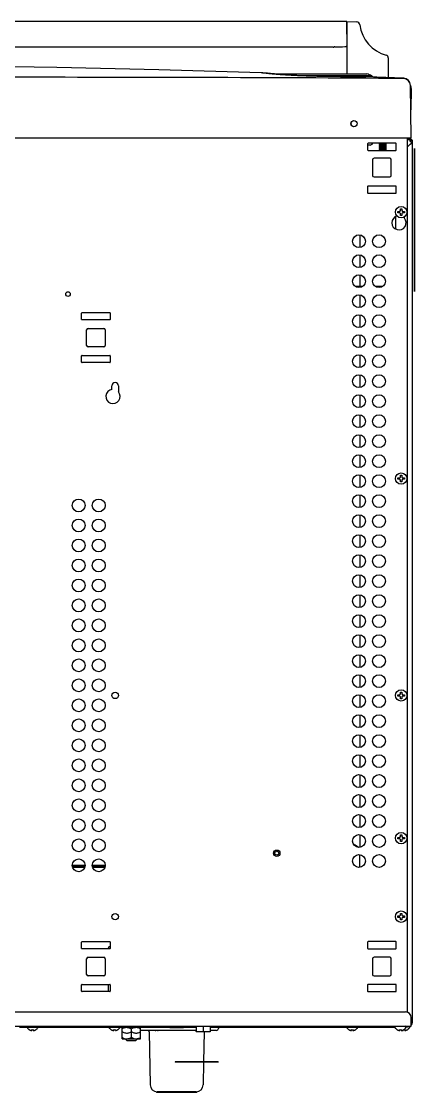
# Model space of a CAD drawing. Header units: millimetres. Extents: x -334 to 5010, y 1650 to 4941.
# Drawn here: x 3133 to 3408, y 4191 to 4941 of the extents above; entities that cross this region are included whole.
import ezdxf

# ---------------------------------------------------------------- set-up
doc = ezdxf.new("R2010")
doc.units = ezdxf.units.MM
doc.header["$LTSCALE"] = 438.9
doc.layers.get('0').update_dxf_attribs({"linetype": 'CONTINUOUS'})
for name, color, linetype in [('ASSI', 7, 'CONTINUOUS'), ('CURVE', 7, 'CONTINUOUS'), ('GEOM', 7, 'CONTINUOUS')]:
    doc.layers.add(name, color=color, linetype=linetype)

msp = doc.modelspace()

# ---------------------------------------------------------------- linework, layer by layer
at = {"linetype": 'Continuous'}
for p, q in [((3360.8, 4940.52), (3360.8, 4903.72)), ((3360.8, 4940.52), (3367.58, 4940.29)), ((3389.8, 4914.92), (3389.8, 4901.21)), ((3308.6, 4903.72), (3374.79, 4903.72)), ((3377.97, 4902.39), (3329.88, 4902.39)), ((3375.06, 4901.93), (3347.92, 4901.93)), ((3378.8, 4901.92), (3348.48, 4901.92)), ((3360.8, 4901.92), (3360.8, 4901.81)), ((3375.05, 4901.92), (3375.05, 4901.67)), ((3378.07, 4901.93), (3375.06, 4901.93)), ((3378.09, 4902.39), (3377.97, 4902.39)), ((3378.05, 4901.92), (3378.05, 4901.62)), ((3378.75, 4901.93), (3378.07, 4901.93)), ((3378.14, 4902.39), (3378.09, 4902.39)), ((3378.15, 4902.39), (3378.14, 4902.39)), ((3378.81, 4901.93), (3378.75, 4901.93)), ((3378.8, 4901.92), (3378.81, 4901.93)), ((3405.8, 4893.52), (3405.35, 4893.52)), ((3405.8, 4893.52), (3405.54, 4878.7)), ((3405.8, 4893.52), (3405.78, 4894.56)), ((3377.03, 4853.92), (3375.3, 4853.92)), ((3383.35, 4855.22), (3383.65, 4854.92)), ((3383.65, 4854.92), (3383.35, 4854.62)), ((3383.35, 4854.62), (3388.25, 4854.62)), ((3383.35, 4854.52), (3383.35, 4854.62)), ((3383.35, 4854.52), (3388.25, 4854.52)), ((3383.35, 4854.52), (3383.65, 4854.22)), ((3383.65, 4854.22), (3383.35, 4853.92)), ((3383.35, 4853.92), (3388.25, 4853.92)), ((3383.35, 4853.82), (3383.35, 4853.92)), ((3383.35, 4853.82), (3388.25, 4853.82)), ((3383.35, 4853.82), (3383.65, 4853.52)), ((3383.65, 4853.52), (3383.35, 4853.22)), ((3383.35, 4853.22), (3388.25, 4853.22)), ((3383.35, 4853.12), (3383.35, 4853.22)), ((3383.35, 4853.12), (3388.25, 4853.12)), ((3383.35, 4853.12), (3383.65, 4852.82)), ((3383.65, 4852.82), (3383.35, 4852.52)), ((3383.35, 4852.52), (3388.25, 4852.52)), ((3383.35, 4852.42), (3383.35, 4852.52)), ((3383.65, 4854.92), (3387.95, 4854.92)), ((3383.65, 4854.22), (3387.95, 4854.22)), ((3383.65, 4853.52), (3387.95, 4853.52)), ((3383.65, 4852.82), (3387.95, 4852.82)), ((3388.25, 4855.22), (3387.95, 4854.92)), ((3387.95, 4854.92), (3388.25, 4854.62)), ((3388.25, 4854.52), (3387.95, 4854.22)), ((3387.95, 4854.22), (3388.25, 4853.92)), ((3388.25, 4853.82), (3387.95, 4853.52)), ((3387.95, 4853.52), (3388.25, 4853.22)), ((3388.25, 4853.12), (3387.95, 4852.82)), ((3387.95, 4852.82), (3388.25, 4852.52)), ((3388.25, 4854.52), (3388.25, 4854.62)), ((3388.25, 4853.82), (3388.25, 4853.92)), ((3388.25, 4853.12), (3388.25, 4853.22)), ((3388.25, 4852.42), (3388.25, 4852.52)), ((3383.35, 4852.42), (3388.25, 4852.42)), ((3383.35, 4852.42), (3383.65, 4852.12)), ((3383.65, 4852.12), (3383.35, 4851.82)), ((3383.35, 4851.82), (3388.25, 4851.82)), ((3383.35, 4851.72), (3383.35, 4851.82)), ((3383.35, 4851.72), (3388.25, 4851.72)), ((3383.35, 4851.72), (3383.65, 4851.42)), ((3383.65, 4851.42), (3383.35, 4851.12)), ((3383.35, 4851.12), (3388.25, 4851.12)), ((3383.35, 4851.02), (3383.35, 4851.12)), ((3383.35, 4851.02), (3388.25, 4851.02)), ((3383.35, 4851.02), (3383.65, 4850.72)), ((3383.65, 4850.72), (3383.35, 4850.42)), ((3383.35, 4850.42), (3388.25, 4850.42)), ((3383.35, 4850.32), (3383.35, 4850.42)), ((3383.65, 4852.12), (3387.95, 4852.12)), ((3383.65, 4851.42), (3387.95, 4851.42)), ((3383.65, 4850.72), (3387.95, 4850.72)), ((3388.25, 4852.42), (3387.95, 4852.12)), ((3387.95, 4852.12), (3388.25, 4851.82)), ((3388.25, 4851.72), (3387.95, 4851.42)), ((3387.95, 4851.42), (3388.25, 4851.12)), ((3388.25, 4851.02), (3387.95, 4850.72)), ((3387.95, 4850.72), (3388.25, 4850.42)), ((3388.25, 4851.72), (3388.25, 4851.82)), ((3388.25, 4851.02), (3388.25, 4851.12)), ((3388.25, 4850.32), (3388.25, 4850.42)), ((3396.5, 4807.52), (3397.8, 4807.52)), ((3396.5, 4806.52), (3396.5, 4807.52)), ((3397.8, 4807.52), (3398.3, 4808.02)), ((3398.3, 4809.32), (3399.3, 4809.32)), ((3398.3, 4808.02), (3398.3, 4809.32)), ((3399.3, 4809.32), (3399.3, 4808.02)), ((3399.3, 4808.02), (3399.8, 4807.52)), ((3399.8, 4807.52), (3401.1, 4807.52)), ((3401.1, 4807.52), (3401.1, 4806.52)), ((3397.8, 4806.52), (3396.5, 4806.52)), ((3398.3, 4806.02), (3397.8, 4806.52)), ((3398.3, 4804.72), (3398.3, 4806.02)), ((3399.3, 4804.72), (3398.3, 4804.72)), ((3399.8, 4806.52), (3399.3, 4806.02)), ((3399.3, 4806.02), (3399.3, 4804.72)), ((3401.1, 4806.52), (3399.8, 4806.52)), ((3396.5, 4620.92), (3397.8, 4620.92)), ((3396.5, 4619.92), (3396.5, 4620.92)), ((3397.8, 4620.92), (3398.3, 4621.42)), ((3398.3, 4622.72), (3399.3, 4622.72)), ((3398.3, 4621.42), (3398.3, 4622.72)), ((3399.3, 4622.72), (3399.3, 4621.42)), ((3399.3, 4621.42), (3399.8, 4620.92)), ((3399.8, 4620.92), (3401.1, 4620.92)), ((3401.1, 4620.92), (3401.1, 4619.92)), ((3397.8, 4619.92), (3396.5, 4619.92)), ((3398.3, 4619.42), (3397.8, 4619.92)), ((3398.3, 4618.12), (3398.3, 4619.42)), ((3399.3, 4618.12), (3398.3, 4618.12)), ((3399.8, 4619.92), (3399.3, 4619.42)), ((3399.3, 4619.42), (3399.3, 4618.12)), ((3401.1, 4619.92), (3399.8, 4619.92)), ((3398.3, 4470.92), (3399.3, 4470.92)), ((3398.3, 4469.62), (3398.3, 4470.92)), ((3399.3, 4470.92), (3399.3, 4469.62)), ((3396.5, 4469.12), (3397.8, 4469.12)), ((3396.5, 4468.12), (3396.5, 4469.12)), ((3397.8, 4468.12), (3396.5, 4468.12)), ((3397.8, 4469.12), (3398.3, 4469.62)), ((3398.3, 4467.62), (3397.8, 4468.12)), ((3398.3, 4466.32), (3398.3, 4467.62)), ((3399.3, 4466.32), (3398.3, 4466.32)), ((3399.3, 4469.62), (3399.8, 4469.12)), ((3399.8, 4468.12), (3399.3, 4467.62)), ((3399.3, 4467.62), (3399.3, 4466.32)), ((3399.8, 4469.12), (3401.1, 4469.12)), ((3401.1, 4468.12), (3399.8, 4468.12)), ((3401.1, 4469.12), (3401.1, 4468.12)), ((3396.5, 4369.22), (3397.8, 4369.22)), ((3396.5, 4368.22), (3396.5, 4369.22)), ((3397.8, 4368.22), (3396.5, 4368.22)), ((3397.8, 4369.22), (3398.3, 4369.72)), ((3398.3, 4367.72), (3397.8, 4368.22)), ((3398.3, 4371.02), (3399.3, 4371.02)), ((3398.3, 4369.72), (3398.3, 4371.02)), ((3398.3, 4366.42), (3398.3, 4367.72)), ((3399.3, 4366.42), (3398.3, 4366.42)), ((3399.3, 4371.02), (3399.3, 4369.72)), ((3399.3, 4369.72), (3399.8, 4369.22)), ((3399.8, 4368.22), (3399.3, 4367.72)), ((3399.3, 4367.72), (3399.3, 4366.42)), ((3399.8, 4369.22), (3401.1, 4369.22)), ((3401.1, 4368.22), (3399.8, 4368.22)), ((3401.1, 4369.22), (3401.1, 4368.22)), ((3396.5, 4314.22), (3397.8, 4314.22)), ((3396.5, 4313.22), (3396.5, 4314.22)), ((3397.8, 4313.22), (3396.5, 4313.22)), ((3397.8, 4314.22), (3398.3, 4314.72)), ((3398.3, 4312.72), (3397.8, 4313.22)), ((3398.3, 4316.02), (3399.3, 4316.02)), ((3398.3, 4314.72), (3398.3, 4316.02)), ((3398.3, 4311.42), (3398.3, 4312.72)), ((3399.3, 4316.02), (3399.3, 4314.72)), ((3399.3, 4314.72), (3399.8, 4314.22)), ((3399.8, 4313.22), (3399.3, 4312.72)), ((3399.3, 4312.72), (3399.3, 4311.42)), ((3399.8, 4314.22), (3401.1, 4314.22)), ((3401.1, 4313.22), (3399.8, 4313.22)), ((3401.1, 4314.22), (3401.1, 4313.22)), ((3399.3, 4311.42), (3398.3, 4311.42)), ((3194.1, 4291.22), (3194.1, 4291.82)), ((3194.1, 4261.22), (3194.1, 4266.22)), ((3148.35, 4236.02), (3131.85, 4236.02)), ((3138.75, 4234.55), (3138.75, 4234.58)), ((3140.55, 4234.03), (3140.55, 4234.58)), ((3141.55, 4234.58), (3141.55, 4234.03)), ((3143.35, 4234.58), (3143.35, 4234.55)), ((3148.6, 4236.77), (3148.6, 4236.27)), ((3196, 4234.55), (3196, 4234.58)), ((3197.8, 4234.03), (3197.8, 4234.58)), ((3198.8, 4234.58), (3198.8, 4234.03)), ((3200.6, 4234.58), (3200.6, 4234.55)), ((3203.6, 4228.2), (3203.6, 4236.2)), ((3206.62, 4232.2), (3207.09, 4232.2)), ((3210.1, 4229.2), (3210.1, 4235.2)), ((3213.12, 4232.2), (3213.59, 4232.2)), ((3216.6, 4228.2), (3216.6, 4236.2)), ((3255.41, 4237.02), (3255.41, 4233.02)), ((3265.2, 4233.02), (3255.41, 4233.02)), ((3260.3, 4237.02), (3260.3, 4233.02)), ((3265.2, 4237.02), (3265.2, 4233.02)), ((3362.25, 4234.55), (3362.25, 4234.58)), ((3364.05, 4234.03), (3364.05, 4234.58)), ((3365.05, 4234.58), (3365.05, 4234.03)), ((3366.85, 4234.58), (3366.85, 4234.55)), ((3396, 4234.55), (3396, 4234.58)), ((3397.8, 4234.03), (3397.8, 4234.58)), ((3398.8, 4234.58), (3398.8, 4234.03)), ((3399.55, 4234.1), (3399.56, 4234.1)), ((3400.3, 4234.03), (3400.3, 4234.41)), ((3400.6, 4234.58), (3400.6, 4234.55)), ((3401.3, 4234.58), (3401.3, 4234.03)), ((3403.1, 4234.58), (3403.1, 4234.55)), ((3203.6, 4228.2), (3216.6, 4228.2)), ((3206.1, 4228.2), (3206.1, 4227.82)), ((3214.1, 4227.82), (3206.1, 4227.82)), ((3206.1, 4227.82), (3207.1, 4226.82)), ((3213.1, 4226.82), (3207.1, 4226.82)), ((3214.1, 4227.82), (3213.1, 4226.82)), ((3214.1, 4228.2), (3214.1, 4227.82)), ((3255.8, 4190.52), (3227.8, 4190.52))]:
    msp.add_line(p, q, dxfattribs=at)
for centre in [(3369.3, 4786.62), (3383.3, 4786.62), (3369.3, 4772.62), (3383.3, 4772.62), (3369.3, 4758.62), (3383.3, 4758.62), (3369.3, 4744.62), (3383.3, 4744.62), (3369.3, 4730.62), (3383.3, 4730.62), (3369.3, 4716.62), (3383.3, 4716.62), (3369.3, 4702.62), (3383.3, 4702.62), (3369.3, 4688.62), (3383.3, 4688.62), (3369.3, 4674.62), (3383.3, 4674.62), (3369.3, 4660.62), (3383.3, 4660.62), (3369.3, 4646.62), (3383.3, 4646.62), (3369.3, 4632.62), (3383.3, 4632.62), (3369.3, 4618.62), (3383.3, 4618.62), (3173.3, 4601.62), (3187.3, 4601.62), (3369.3, 4604.62), (3383.3, 4604.62), (3173.3, 4587.62), (3187.3, 4587.62), (3369.3, 4590.62), (3383.3, 4590.62), (3173.3, 4573.62), (3187.3, 4573.62), (3369.3, 4576.62), (3383.3, 4576.62), (3173.3, 4559.62), (3187.3, 4559.62), (3369.3, 4562.62), (3383.3, 4562.62), (3369.3, 4548.62), (3383.3, 4548.62), (3173.3, 4545.62), (3187.3, 4545.62), (3369.3, 4534.62), (3383.3, 4534.62), (3173.3, 4531.62), (3187.3, 4531.62), (3369.3, 4520.62), (3383.3, 4520.62), (3173.3, 4517.62), (3187.3, 4517.62), (3173.3, 4503.62), (3187.3, 4503.62), (3369.3, 4506.62), (3383.3, 4506.62), (3173.3, 4489.62), (3187.3, 4489.62), (3369.3, 4492.62), (3383.3, 4492.62), (3173.3, 4475.62), (3187.3, 4475.62), (3369.3, 4478.62), (3383.3, 4478.62), (3173.3, 4461.62), (3187.3, 4461.62), (3369.3, 4464.62), (3383.3, 4464.62), (3369.3, 4450.62), (3383.3, 4450.62), (3173.3, 4447.62), (3187.3, 4447.62), (3369.3, 4436.62), (3383.3, 4436.62), (3173.3, 4433.62), (3187.3, 4433.62), (3369.3, 4422.62), (3383.3, 4422.62), (3173.3, 4419.62), (3187.3, 4419.62), (3173.3, 4405.62), (3187.3, 4405.62), (3369.3, 4408.62), (3383.3, 4408.62), (3173.3, 4391.62), (3187.3, 4391.62), (3369.3, 4394.62), (3383.3, 4394.62), (3173.3, 4377.62), (3187.3, 4377.62), (3369.3, 4380.62), (3383.3, 4380.62), (3173.3, 4363.62), (3187.3, 4363.62), (3369.3, 4366.62), (3383.3, 4366.62), (3173.3, 4349.62), (3369.3, 4352.62), (3383.3, 4352.62)]:
    msp.add_circle(centre, 4.5, dxfattribs=at)
for centre, radius, start, end in [((3367.49, 4937.79), 2.5, 6.69288, 88), ((3394.8, 4940.99), 25, 186.69288, 254.95383), ((3387.8, 4914.92), 2, 0, 74.97389), ((3372.8, 4893.92), 10, 57.81555, 78.52166), ((3369.97, 4889.81), 15, 53.89295, 56.95214), ((3403.78, 4894.52), 2, 1, 39.77057), ((3377.03, 4855.92), 2, 270, 338.89272), ((3195.1, 4291.82), 1, 90, 180), ((3141.25, 4238.64), 4.8, 213.28591, 238.62729), ((3141.24, 4238.63), 4.75, 238.46592, 241.0313), ((3141.24, 4238.63), 4.75, 241.03163, 241.99262), ((3141.24, 4238.63), 4.75, 241.99259, 243.31875), ((3141.23, 4238.62), 4.74, 243.3188, 244.45978), ((3141.23, 4238.62), 4.74, 244.45979, 245.42782), ((3141.23, 4238.61), 4.73, 245.4278, 246.68253), ((3141.23, 4238.61), 4.73, 246.68262, 247.45262), ((3141.23, 4238.6), 4.72, 247.45244, 248.99746), ((3141.22, 4238.6), 4.72, 248.99774, 249.4819), ((3141.22, 4238.58), 4.7, 249.48126, 251.53441), ((3141.21, 4238.57), 4.68, 251.53495, 252.62273), ((3141.21, 4238.55), 4.67, 252.62279, 253.60512), ((3141.2, 4238.52), 4.64, 253.60363, 255.68242), ((3140.31, 4236.02), 2.01, 262.72591, 264.7415), ((3140.3, 4236), 1.98, 264.74422, 265.39913), ((3140.3, 4235.98), 1.97, 265.39843, 266.78331), ((3140.3, 4235.97), 1.96, 266.78408, 267.62353), ((3140.3, 4235.97), 1.96, 267.62337, 268.84548), ((3140.3, 4235.96), 1.95, 268.84585, 270.92584), ((3140.3, 4235.97), 1.95, 270.92609, 271.9964), ((3140.3, 4235.97), 1.96, 271.9964, 273.02281), ((3140.3, 4235.98), 1.97, 273.0233, 274.28602), ((3140.3, 4235.99), 1.98, 274.28564, 275.13722), ((3140.3, 4236.02), 2.01, 275.14015, 277.27441), ((3141.05, 4238.33), 3.79, 262.40064, 267.45106), ((3141.05, 4238.32), 3.77, 267.45502, 272.54498), ((3141.05, 4238.33), 3.79, 272.54894, 277.59936), ((3141.81, 4236.02), 2.01, 262.72561, 264.85983), ((3141.8, 4235.99), 1.98, 264.86273, 265.7144), ((3141.8, 4235.98), 1.97, 265.71404, 266.97664), ((3141.8, 4235.97), 1.96, 266.97713, 268.00368), ((3141.8, 4235.97), 1.95, 268.00368, 269.07383), ((3141.8, 4235.96), 1.95, 269.07408, 271.15408), ((3141.8, 4235.97), 1.95, 271.15446, 272.37669), ((3141.8, 4235.97), 1.96, 272.37651, 273.21588), ((3141.8, 4235.98), 1.97, 273.21665, 274.6016), ((3141.8, 4236), 1.98, 274.60089, 275.25577), ((3141.8, 4236.02), 2.01, 275.2585, 277.27409), ((3140.91, 4238.52), 4.64, 284.31758, 286.39637), ((3140.9, 4238.55), 4.67, 286.39488, 287.37721), ((3140.89, 4238.57), 4.68, 287.37727, 288.46505), ((3140.89, 4238.58), 4.7, 288.46559, 290.51874), ((3140.88, 4238.6), 4.72, 290.5181, 291.00226), ((3140.88, 4238.6), 4.72, 291.00254, 292.54756), ((3140.88, 4238.61), 4.73, 292.54738, 293.31738), ((3140.87, 4238.61), 4.73, 293.31747, 294.5722), ((3140.87, 4238.62), 4.74, 294.57218, 295.5402), ((3140.87, 4238.62), 4.74, 295.54022, 296.6812), ((3140.87, 4238.63), 4.75, 296.68125, 298.00741), ((3140.87, 4238.63), 4.75, 298.00738, 298.96837), ((3140.87, 4238.63), 4.75, 298.9687, 301.53408), ((3140.85, 4238.64), 4.8, 301.37271, 326.71409), ((3148.35, 4236.27), 0.25, 270.00184, 359.99816), ((3198.5, 4238.64), 4.8, 210.30118, 238.62729), ((3198.49, 4238.63), 4.75, 238.46592, 241.0313), ((3198.49, 4238.63), 4.75, 241.03163, 241.99262), ((3198.49, 4238.63), 4.75, 241.99259, 243.31875), ((3198.48, 4238.62), 4.74, 243.3188, 244.45978), ((3198.48, 4238.62), 4.74, 244.45979, 245.42782), ((3198.48, 4238.61), 4.73, 245.4278, 246.68253), ((3198.48, 4238.61), 4.73, 246.68262, 247.45262), ((3198.48, 4238.6), 4.72, 247.45244, 248.99746), ((3198.47, 4238.6), 4.72, 248.99774, 249.4819), ((3198.47, 4238.58), 4.7, 249.48126, 251.53441), ((3198.46, 4238.57), 4.68, 251.53495, 252.62273), ((3198.46, 4238.55), 4.67, 252.62279, 253.60512), ((3198.45, 4238.52), 4.64, 253.60363, 255.68242), ((3197.56, 4236.02), 2.01, 262.72591, 264.7415), ((3197.55, 4236), 1.98, 264.74422, 265.39913), ((3197.55, 4235.98), 1.97, 265.39843, 266.78331), ((3197.55, 4235.97), 1.96, 266.78408, 267.62353), ((3197.55, 4235.97), 1.96, 267.62337, 268.84548), ((3197.55, 4235.96), 1.95, 268.84585, 270.92584), ((3197.55, 4235.97), 1.95, 270.92609, 271.9964), ((3197.55, 4235.97), 1.96, 271.9964, 273.02281), ((3197.55, 4235.98), 1.97, 273.0233, 274.28602), ((3197.55, 4235.99), 1.98, 274.28564, 275.13722), ((3197.55, 4236.02), 2.01, 275.14015, 277.27441), ((3198.3, 4238.33), 3.79, 262.40064, 267.45106), ((3198.3, 4238.32), 3.77, 267.45502, 269.99997), ((3198.3, 4238.32), 3.77, 270.00003, 272.54498), ((3198.3, 4238.33), 3.79, 272.54894, 277.59936), ((3199.06, 4236.02), 2.01, 262.72561, 264.85983), ((3199.05, 4235.99), 1.98, 264.86273, 265.7144), ((3199.05, 4235.98), 1.97, 265.71404, 266.97664), ((3199.05, 4235.97), 1.96, 266.97713, 268.00368), ((3199.05, 4235.97), 1.95, 268.00368, 269.07383), ((3199.05, 4235.96), 1.95, 269.07408, 271.15408), ((3199.05, 4235.97), 1.95, 271.15446, 272.37669), ((3199.05, 4235.97), 1.96, 272.37651, 273.21588), ((3199.05, 4235.98), 1.97, 273.21665, 274.6016), ((3199.05, 4236), 1.98, 274.60089, 275.25577), ((3199.05, 4236.02), 2.01, 275.2585, 277.27409), ((3198.16, 4238.52), 4.64, 284.31758, 286.39637), ((3198.15, 4238.55), 4.67, 286.39488, 287.37721), ((3198.14, 4238.57), 4.68, 287.37727, 288.46505), ((3198.14, 4238.58), 4.7, 288.46559, 290.51874), ((3198.13, 4238.6), 4.72, 290.5181, 291.00226), ((3198.13, 4238.6), 4.72, 291.00254, 292.54756), ((3198.13, 4238.61), 4.73, 292.54738, 293.31738), ((3198.12, 4238.61), 4.73, 293.31747, 294.5722), ((3198.12, 4238.62), 4.74, 294.57218, 295.5402), ((3198.12, 4238.62), 4.74, 295.54022, 296.6812), ((3198.12, 4238.63), 4.75, 296.68125, 298.00741), ((3198.12, 4238.63), 4.75, 298.00738, 298.96837), ((3198.12, 4238.63), 4.75, 298.9687, 301.53408), ((3198.1, 4238.64), 4.8, 301.37271, 329.69882), ((3206.86, 4231.19), 5.02, 92.77274, 98.61911), ((3213.34, 4231.19), 5.02, 81.38089, 87.22721), ((3227.06, 4236.01), 2, 263.82365, 264.74386), ((3227.05, 4236), 1.98, 264.74422, 265.39913), ((3227.05, 4235.98), 1.97, 265.39843, 266.78331), ((3227.05, 4235.97), 1.96, 266.78408, 267.62353), ((3227.05, 4235.97), 1.96, 267.62337, 268.84548), ((3227.05, 4235.96), 1.95, 268.84585, 270.92584), ((3227.05, 4235.97), 1.95, 270.92609, 271.9964), ((3227.05, 4235.97), 1.96, 271.9964, 273.02281), ((3227.05, 4235.98), 1.97, 273.0233, 274.28602), ((3227.05, 4235.99), 1.98, 274.28564, 275.13722), ((3227.05, 4236.01), 2, 275.13759, 276.17572), ((3228.56, 4236.01), 2, 263.83773, 264.86238), ((3228.55, 4235.99), 1.98, 264.86273, 265.7144), ((3228.55, 4235.98), 1.97, 265.71404, 266.97664), ((3228.55, 4235.97), 1.96, 266.97713, 268.00368), ((3228.55, 4235.97), 1.95, 268.00368, 269.07383), ((3228.55, 4235.96), 1.95, 269.07408, 271.15408), ((3228.55, 4235.97), 1.95, 271.15446, 272.37669), ((3228.55, 4235.97), 1.96, 272.37651, 273.21588), ((3228.55, 4235.98), 1.97, 273.21665, 274.6016), ((3228.55, 4236), 1.98, 274.60089, 275.25577), ((3228.55, 4236.01), 2, 275.25613, 276.18196), ((3255.06, 4236.01), 2, 263.82365, 264.74386), ((3255.05, 4236), 1.98, 264.74422, 265.39913), ((3255.05, 4235.98), 1.97, 265.39843, 266.78331), ((3255.05, 4235.97), 1.96, 266.78408, 267.62353), ((3255.05, 4235.97), 1.96, 267.62337, 268.84548), ((3255.05, 4235.96), 1.95, 268.84585, 270.92584), ((3255.05, 4235.97), 1.95, 270.92609, 271.9964), ((3255.05, 4235.97), 1.96, 271.9964, 273.02281), ((3255.05, 4235.98), 1.97, 273.0233, 274.28602), ((3255.05, 4235.99), 1.98, 274.28564, 275.13722), ((3255.05, 4236.01), 2, 275.13759, 276.17572), ((3364.75, 4238.64), 4.8, 210.30118, 238.62729), ((3364.74, 4238.63), 4.75, 238.46592, 241.0313), ((3364.74, 4238.63), 4.75, 241.03163, 241.99262), ((3364.74, 4238.63), 4.75, 241.99259, 243.31875), ((3364.73, 4238.62), 4.74, 243.3188, 244.45978), ((3364.73, 4238.62), 4.74, 244.45979, 245.42782), ((3364.73, 4238.61), 4.73, 245.4278, 246.68253), ((3364.73, 4238.61), 4.73, 246.68262, 247.45262), ((3364.73, 4238.6), 4.72, 247.45244, 248.99746), ((3364.72, 4238.6), 4.72, 248.99774, 249.4819), ((3364.72, 4238.58), 4.7, 249.48126, 251.53441), ((3364.71, 4238.57), 4.68, 251.53495, 252.62273), ((3364.71, 4238.55), 4.67, 252.62279, 253.60512), ((3364.7, 4238.52), 4.64, 253.60363, 255.68242), ((3363.81, 4236.02), 2.01, 262.72591, 264.7415), ((3363.8, 4236), 1.98, 264.74422, 265.39913), ((3363.8, 4235.98), 1.97, 265.39843, 266.78331), ((3363.8, 4235.97), 1.96, 266.78408, 267.62353), ((3363.8, 4235.97), 1.96, 267.62337, 268.84548), ((3363.8, 4235.96), 1.95, 268.84585, 270.92584), ((3363.8, 4235.97), 1.95, 270.92609, 271.9964), ((3363.8, 4235.97), 1.96, 271.9964, 273.02281), ((3363.8, 4235.98), 1.97, 273.0233, 274.28602), ((3363.8, 4235.99), 1.98, 274.28564, 275.13722), ((3363.8, 4236.02), 2.01, 275.14015, 277.27441), ((3364.55, 4238.33), 3.79, 262.40064, 267.45106), ((3364.55, 4238.32), 3.77, 267.45502, 272.54498), ((3364.55, 4238.33), 3.79, 272.54894, 277.59936), ((3365.31, 4236.02), 2.01, 262.72561, 264.85983), ((3365.3, 4235.99), 1.98, 264.86273, 265.7144), ((3365.3, 4235.98), 1.97, 265.71404, 266.97664), ((3365.3, 4235.97), 1.96, 266.97713, 268.00368), ((3365.3, 4235.97), 1.95, 268.00368, 269.07383), ((3365.3, 4235.96), 1.95, 269.07408, 271.15408), ((3365.3, 4235.97), 1.95, 271.15446, 272.37669), ((3365.3, 4235.97), 1.96, 272.37651, 273.21588), ((3365.3, 4235.98), 1.97, 273.21665, 274.6016), ((3365.3, 4236), 1.98, 274.60089, 275.25577), ((3365.3, 4236.02), 2.01, 275.2585, 277.27409), ((3364.41, 4238.52), 4.64, 284.31758, 286.39637), ((3364.4, 4238.55), 4.67, 286.39488, 287.37721), ((3364.39, 4238.57), 4.68, 287.37727, 288.46505), ((3364.39, 4238.58), 4.7, 288.46559, 290.51874), ((3364.38, 4238.6), 4.72, 290.5181, 291.00226), ((3364.38, 4238.6), 4.72, 291.00254, 292.54756), ((3364.38, 4238.61), 4.73, 292.54738, 293.31738), ((3364.37, 4238.61), 4.73, 293.31747, 294.5722), ((3364.37, 4238.62), 4.74, 294.57218, 295.5402), ((3364.37, 4238.62), 4.74, 295.54022, 296.6812), ((3364.37, 4238.63), 4.75, 296.68125, 298.00741), ((3364.37, 4238.63), 4.75, 298.00738, 298.96837), ((3364.37, 4238.63), 4.75, 298.9687, 301.53408), ((3364.35, 4238.64), 4.8, 301.37271, 329.69882), ((3398.5, 4238.64), 4.8, 210.30118, 238.62729), ((3398.49, 4238.63), 4.75, 238.46592, 241.0313), ((3398.49, 4238.63), 4.75, 241.03163, 241.99262), ((3398.49, 4238.63), 4.75, 241.99259, 243.31875), ((3398.48, 4238.62), 4.74, 243.3188, 244.45978), ((3398.48, 4238.62), 4.74, 244.45979, 245.42782), ((3398.48, 4238.61), 4.73, 245.4278, 246.68253), ((3398.48, 4238.61), 4.73, 246.68262, 247.45262), ((3398.48, 4238.6), 4.72, 247.45244, 248.99746), ((3398.47, 4238.6), 4.72, 248.99774, 249.4819), ((3398.47, 4238.58), 4.7, 249.48126, 251.53441), ((3398.46, 4238.57), 4.68, 251.53495, 252.62273), ((3398.46, 4238.55), 4.67, 252.62279, 253.60512), ((3398.45, 4238.52), 4.64, 253.60363, 255.68242), ((3397.56, 4236.02), 2.01, 262.72591, 264.7415), ((3397.55, 4236), 1.98, 264.74422, 265.39913), ((3397.55, 4235.98), 1.97, 265.39843, 266.78331), ((3397.55, 4235.97), 1.96, 266.78408, 267.62353), ((3397.55, 4235.97), 1.96, 267.62337, 268.84548), ((3397.55, 4235.96), 1.95, 268.84585, 270.92584), ((3397.55, 4235.97), 1.95, 270.92609, 271.9964), ((3397.55, 4235.97), 1.96, 271.9964, 273.02281), ((3397.55, 4235.98), 1.97, 273.0233, 274.28602), ((3397.55, 4235.99), 1.98, 274.28564, 275.13722), ((3397.55, 4236.02), 2.01, 275.14015, 277.27441), ((3398.3, 4238.33), 3.79, 262.40064, 267.45106), ((3398.3, 4238.32), 3.77, 267.45502, 269.99997), ((3398.3, 4238.32), 3.77, 270.00003, 272.54498), ((3398.3, 4238.33), 3.79, 272.54894, 277.59936), ((3400.99, 4238.63), 4.75, 239.01874, 241.0314), ((3400.99, 4238.63), 4.75, 241.03163, 241.99262), ((3400.99, 4238.63), 4.75, 241.99264, 242.61592), ((3399.06, 4236.02), 2.01, 262.72561, 264.85983), ((3399.05, 4235.99), 1.98, 264.86273, 265.7144), ((3399.05, 4235.98), 1.97, 265.71404, 266.97664), ((3399.05, 4235.97), 1.96, 266.97713, 268.00368), ((3399.05, 4235.97), 1.95, 268.00368, 269.07383), ((3399.05, 4235.96), 1.95, 269.07408, 271.15408), ((3399.05, 4235.97), 1.95, 271.15446, 272.37669), ((3399.05, 4235.97), 1.96, 272.37651, 273.21588), ((3399.05, 4235.98), 1.97, 273.21665, 274.6016), ((3399.05, 4236), 1.98, 274.60089, 275.25577), ((3399.05, 4236.02), 2.01, 275.2585, 277.27409), ((3398.16, 4238.52), 4.64, 284.31758, 286.39637), ((3398.15, 4238.55), 4.67, 286.39488, 287.37721), ((3398.14, 4238.57), 4.68, 287.37727, 288.46505), ((3400.96, 4238.55), 4.67, 252.62279, 253.60512), ((3398.14, 4238.58), 4.7, 288.46559, 290.51874), ((3400.95, 4238.52), 4.64, 253.60363, 255.68242), ((3398.13, 4238.6), 4.72, 290.5181, 291.00226), ((3400.06, 4236.02), 2.01, 262.72591, 264.7415), ((3398.13, 4238.6), 4.72, 291.00254, 292.54756), ((3400.05, 4236), 1.98, 264.74422, 265.39913), ((3400.05, 4235.98), 1.97, 265.39843, 266.78331), ((3398.13, 4238.61), 4.73, 292.54738, 293.31738), ((3400.05, 4235.97), 1.96, 266.78408, 267.62353), ((3400.05, 4235.97), 1.96, 267.62337, 268.84548), ((3398.12, 4238.61), 4.73, 293.31747, 294.5722), ((3400.05, 4235.96), 1.95, 268.84585, 270.92584), ((3400.05, 4235.97), 1.95, 270.92609, 271.9964), ((3398.12, 4238.62), 4.74, 294.57218, 295.5402), ((3400.05, 4235.97), 1.96, 271.9964, 273.02281), ((3400.05, 4235.98), 1.97, 273.0233, 274.28602), ((3398.12, 4238.62), 4.74, 295.54022, 296.6812), ((3400.05, 4235.99), 1.98, 274.28564, 275.13722), ((3400.05, 4236.02), 2.01, 275.14015, 277.27441), ((3398.12, 4238.63), 4.75, 296.68125, 298.00741), ((3398.12, 4238.63), 4.75, 298.00738, 298.96837), ((3398.12, 4238.63), 4.75, 298.9687, 301.53408), ((3400.8, 4238.32), 3.78, 266.35629, 266.92411), ((3398.1, 4238.64), 4.8, 301.37271, 329.69882), ((3400.8, 4238.32), 3.77, 267.07384, 272.54498), ((3400.8, 4238.33), 3.79, 272.54894, 277.59936), ((3401.56, 4236.02), 2.01, 262.72561, 264.85983), ((3401.55, 4235.99), 1.98, 264.86273, 265.7144), ((3401.55, 4235.98), 1.97, 265.71404, 266.97664), ((3401.55, 4235.97), 1.96, 266.97713, 268.00368), ((3401.55, 4235.97), 1.95, 268.00368, 269.07383), ((3401.55, 4235.96), 1.95, 269.07408, 271.15408), ((3401.55, 4235.97), 1.95, 271.15446, 272.37669), ((3401.55, 4235.97), 1.96, 272.37651, 273.21588), ((3401.55, 4235.98), 1.97, 273.21665, 274.6016), ((3401.55, 4236), 1.98, 274.60089, 275.25577), ((3401.55, 4236.02), 2.01, 275.2585, 277.27409), ((3400.66, 4238.52), 4.64, 284.31758, 286.39637), ((3400.65, 4238.55), 4.67, 286.39488, 287.37721), ((3400.64, 4238.57), 4.68, 287.37727, 288.46505), ((3400.64, 4238.58), 4.7, 288.46559, 290.51874), ((3400.63, 4238.6), 4.72, 290.5181, 291.00226), ((3400.63, 4238.6), 4.72, 291.00254, 292.54756), ((3400.63, 4238.61), 4.73, 292.54738, 293.31738), ((3400.62, 4238.61), 4.73, 293.31747, 294.5722), ((3400.62, 4238.62), 4.74, 294.57218, 295.5402), ((3400.62, 4238.62), 4.74, 295.54022, 296.6812), ((3400.62, 4238.63), 4.75, 296.68125, 298.00741), ((3400.62, 4238.63), 4.75, 298.00738, 298.96837), ((3400.62, 4238.63), 4.75, 298.9687, 301.53408), ((3400.6, 4238.64), 4.8, 301.37271, 329.69882), ((3206.86, 4233.21), 5.02, 261.38089, 267.22726), ((3213.34, 4233.21), 5.02, 272.77279, 278.61911)]:
    msp.add_arc(centre, radius, start, end, dxfattribs=at)
for centre, start_param, end_param in [((3134.37, 4236.95), -3.124139, -2.286909), ((3145.83, 4236.95), -0.854683, -0.017453)]:
    msp.add_ellipse(centre, major_axis=(1, 0), ratio=0.017455, start_param=start_param, end_param=end_param, dxfattribs=at)
for points, knots in [([(3400.37, 4900.49), (3353.62, 4900.9), (3260.11, 4901.31), (3073.2, 4901.24), (2932.73, 4904.7), (2839.75, 4914.21)], [0, 0, 0, 0, 0.250045, 0.500093, 1, 1, 1, 1]), ([(3133.72, 4236.94), (3133.83, 4236.94), (3134.05, 4236.85), (3134.26, 4236.75), (3134.37, 4236.69)], [0, 0, 0, 0, 0.466889, 1, 1, 1, 1]), ([(3145.83, 4236.69), (3145.94, 4236.75), (3146.15, 4236.85), (3146.38, 4236.94), (3146.49, 4236.94)], [0, 0, 0, 0, 0.533123, 1, 1, 1, 1]), ([(3203.6, 4235.2), (3203.8, 4235.31), (3204.59, 4235.74), (3205.45, 4236.05), (3206.11, 4236.15)], [0, 0, 0, 0, 0.253541, 1, 1, 1, 1]), ([(3203.6, 4233.2), (3203.84, 4233.06), (3204.77, 4232.56), (3205.83, 4232.23), (3206.62, 4232.2)], [0, 0, 0, 0, 0.25449, 1, 1, 1, 1]), ([(3207.09, 4236.2), (3207.35, 4236.18), (3208.41, 4236.05), (3209.41, 4235.6), (3210.1, 4235.2)], [0, 0, 0, 0, 0.247608, 1, 1, 1, 1]), ([(3207.09, 4232.2), (3207.35, 4232.21), (3208.41, 4232.35), (3209.41, 4232.8), (3210.1, 4233.2)], [0, 0, 0, 0, 0.247608, 1, 1, 1, 1]), ([(3210.1, 4235.2), (3210.34, 4235.33), (3211.27, 4235.83), (3212.33, 4236.16), (3213.12, 4236.2)], [0, 0, 0, 0, 0.254491, 1, 1, 1, 1]), ([(3210.1, 4233.2), (3210.34, 4233.06), (3211.27, 4232.56), (3212.33, 4232.23), (3213.12, 4232.2)], [0, 0, 0, 0, 0.25449, 1, 1, 1, 1]), ([(3213.59, 4232.2), (3213.85, 4232.21), (3214.91, 4232.35), (3215.91, 4232.8), (3216.6, 4233.2)], [0, 0, 0, 0, 0.247608, 1, 1, 1, 1]), ([(3214.09, 4236.15), (3214.31, 4236.11), (3215.19, 4235.92), (3216.02, 4235.53), (3216.6, 4235.2)], [0, 0, 0, 0, 0.247668, 1, 1, 1, 1]), ([(3203.6, 4229.2), (3203.8, 4229.08), (3204.59, 4228.66), (3205.45, 4228.35), (3206.11, 4228.25)], [0, 0, 0, 0, 0.253541, 1, 1, 1, 1]), ([(3207.09, 4228.2), (3207.35, 4228.21), (3208.41, 4228.35), (3209.41, 4228.8), (3210.1, 4229.2)], [0, 0, 0, 0, 0.247608, 1, 1, 1, 1]), ([(3210.1, 4229.2), (3210.34, 4229.06), (3211.27, 4228.56), (3212.33, 4228.23), (3213.12, 4228.2)], [0, 0, 0, 0, 0.254491, 1, 1, 1, 1]), ([(3214.09, 4228.25), (3214.31, 4228.28), (3215.19, 4228.47), (3216.02, 4228.86), (3216.6, 4229.2)], [0, 0, 0, 0, 0.247667, 1, 1, 1, 1])]:
    msp.add_open_spline(points, degree=3, knots=knots, dxfattribs=at)
at = {"layer": 'ASSI', "linetype": 'Continuous'}
for p, q in [((3360.8, 4940.52), (2828.06, 4940.52)), ((3360.8, 4931.52), (3360.8, 4940.52)), ((3351.27, 4922.52), (2832.64, 4922.52)), ((3383.35, 4854.52), (3383.35, 4854.62)), ((3383.35, 4853.82), (3383.35, 4853.92)), ((3383.35, 4853.12), (3383.35, 4853.22)), ((3383.35, 4852.42), (3383.35, 4852.52)), ((3388.25, 4854.52), (3388.25, 4854.62)), ((3388.25, 4853.82), (3388.25, 4853.92)), ((3388.25, 4853.12), (3388.25, 4853.22)), ((3388.25, 4852.42), (3388.25, 4852.52)), ((3404.8, 4858.82), (3404.8, 4858.62)), ((3383.35, 4851.72), (3383.35, 4851.82)), ((3383.35, 4851.02), (3383.35, 4851.12)), ((3383.35, 4850.32), (3383.35, 4850.42)), ((3388.25, 4851.72), (3388.25, 4851.82)), ((3388.25, 4851.02), (3388.25, 4851.12)), ((3388.25, 4850.32), (3388.25, 4850.42)), ((3202.7, 4237.02), (3202.7, 4236.4)), ((3217.5, 4237.02), (3217.5, 4236.4)), ((3394.3, 4236.62), (3394.3, 4236.42)), ((3402.3, 4236.62), (3402.3, 4236.42)), ((3404.8, 4236.62), (3404.8, 4236.42))]:
    msp.add_line(p, q, dxfattribs=at)
for centre, radius in [((3365.8, 4868.92), 2.25), ((3398.8, 4807.02), 4), ((3165.8, 4749.62), 1.6), ((3398.8, 4620.42), 4), ((3198.8, 4468.62), 2.25), ((3398.8, 4468.62), 4), ((3398.8, 4368.72), 4), ((3311.8, 4358.12), 2.25), ((3311.8, 4358.12), 1.35), ((3187.3, 4349.62), 4.5), ((3198.8, 4313.72), 2.25), ((3398.8, 4313.72), 4)]:
    msp.add_circle(centre, radius, dxfattribs=at)
for centre, radius, start, end in [((3362.4, 4868.22), 1.6, 344.23235, 38.75672), ((3364.82, 4363.52), 1.35, 15.92851, 71.09034), ((3141.25, 4238.64), 4.8, 213.22476, 238.62729), ((3140.85, 4238.64), 4.8, 301.37271, 326.77524), ((3198.5, 4238.64), 4.8, 210.30118, 238.62729), ((3198.1, 4238.64), 4.8, 301.37271, 329.69882), ((3364.75, 4238.64), 4.8, 210.30118, 238.62729), ((3364.35, 4238.64), 4.8, 301.37271, 329.69882), ((3394.7, 4236.62), 0.4, 90, 180), ((3394.7, 4236.42), 0.4, 180, 210.30118), ((3398.5, 4238.64), 4.8, 210.30118, 238.62729), ((3398.1, 4238.64), 4.8, 301.37271, 329.69882), ((3401.9, 4236.62), 0.4, 0, 90), ((3401.9, 4236.42), 0.4, 329.69882, 360), ((3400.6, 4238.64), 4.8, 301.37271, 329.69882), ((3404.4, 4236.62), 0.4, 0, 90), ((3404.4, 4236.42), 0.4, 329.69882, 360)]:
    msp.add_arc(centre, radius, start, end, dxfattribs=at)
at = {"layer": 'CURVE', "linetype": 'Continuous'}
for p, q in [((3378.8, 4901.92), (3348.48, 4901.92)), ((3366.6, 4755.12), (3372.01, 4755.12)), ((3380.6, 4755.12), (3386.01, 4755.12))]:
    msp.add_line(p, q, dxfattribs=at)
at = {"layer": 'GEOM', "linetype": 'Continuous'}
for p, q in [((3300.92, 4904.6), (3300.89, 4904.6)), ((3301.63, 4904.54), (3301.26, 4904.58)), ((3302.13, 4904.5), (3301.63, 4904.54)), ((3302.15, 4904.41), (3301.73, 4904.47)), ((3304.36, 4904.28), (3302.13, 4904.5)), ((3302.67, 4904.35), (3302.15, 4904.41)), ((3303.6, 4904.24), (3302.67, 4904.35)), ((3305.31, 4904.18), (3304.36, 4904.28)), ((3305.52, 4904.03), (3304.7, 4904.11)), ((3306.36, 4904.08), (3305.31, 4904.18)), ((3307.5, 4903.97), (3306.36, 4904.08)), ((3309.34, 4903.66), (3308.6, 4903.72)), ((3331.01, 4902.34), (3329.88, 4902.39)), ((3352.35, 4901.88), (3350.36, 4901.9)), ((3352.09, 4901.91), (3350.87, 4901.92)), ((3353.89, 4901.88), (3352.09, 4901.91)), ((3354.38, 4901.85), (3352.35, 4901.88)), ((3355.66, 4901.86), (3353.89, 4901.88)), ((3356.45, 4901.83), (3354.38, 4901.85)), ((3357.8, 4901.84), (3355.66, 4901.86)), ((3358.57, 4901.82), (3356.45, 4901.83)), ((3359.47, 4901.82), (3357.8, 4901.84)), ((3366.25, 4901.75), (3358.57, 4901.82)), ((3360.29, 4901.81), (3359.47, 4901.82)), ((3361.1, 4901.81), (3360.29, 4901.81)), ((3361.9, 4901.8), (3361.1, 4901.81)), ((3368.51, 4901.74), (3366.25, 4901.75)), ((3370.78, 4901.71), (3368.51, 4901.74)), ((3373.06, 4901.69), (3370.78, 4901.71)), ((3376.43, 4901.65), (3373.06, 4901.69)), ((3379.53, 4901.6), (3376.43, 4901.65)), ((3400.54, 4900.75), (3381.84, 4901.56)), ((3381.84, 4901.56), (3381.84, 4901.56)), ((3405.8, 4858.92), (3405.32, 4895.82)), ((2607.8, 4858.92), (3405.8, 4858.92)), ((3375.3, 4854.92), (3375.3, 4850.52)), ((3377.03, 4853.92), (3375.3, 4853.92)), ((3395, 4855.22), (3375.6, 4855.22)), ((3395.3, 4850.52), (3395.3, 4854.92)), ((3403.3, 4246.73), (3403.3, 4858.92)), ((3405.1, 4858.22), (3403.3, 4858.22)), ((3405.1, 4857.52), (3403.3, 4857.52)), ((3403.3, 4852.72), (3405.1, 4854.52)), ((3405.1, 4856.52), (3405.1, 4857.42)), ((3405.6, 4856.52), (3405.1, 4856.52)), ((3406.8, 4856.52), (3406.1, 4856.52)), ((3406.8, 4239.52), (3406.8, 4856.52)), ((3375.6, 4850.22), (3395, 4850.22)), ((3408.15, 4851.52), (3408.1, 4851.52)), ((3408.1, 4751.52), (3408.1, 4851.52)), ((3408.15, 4851.52), (3408.15, 4751.52)), ((3378.8, 4843.72), (3378.8, 4832.72)), ((3390.8, 4844.72), (3379.8, 4844.72)), ((3391.8, 4832.72), (3391.8, 4843.72)), ((3379.8, 4831.72), (3390.8, 4831.72)), ((3375.3, 4824.92), (3375.3, 4820.52)), ((3395, 4825.22), (3375.6, 4825.22)), ((3395.3, 4820.52), (3395.3, 4824.92)), ((3375.6, 4820.22), (3395, 4820.22)), ((3394.8, 4803.85), (3394.8, 4795.3)), ((3401.05, 4802.83), (3401.05, 4803.74)), ((3369.82, 4791.02), (3369.82, 4782.23)), ((3369.82, 4777.02), (3369.82, 4768.23)), ((3369.82, 4763.02), (3369.82, 4754.23)), ((3369.82, 4749.02), (3369.82, 4740.23)), ((3408.15, 4751.52), (3408.1, 4751.52)), ((3175.3, 4731.92), (3175.3, 4736.32)), ((3175.6, 4736.62), (3195, 4736.62)), ((3195.3, 4736.32), (3195.3, 4731.92)), ((3369.82, 4735.02), (3369.82, 4726.23)), ((3195, 4731.62), (3175.6, 4731.62)), ((3179.8, 4725.62), (3190.8, 4725.62)), ((3178.8, 4713.62), (3178.8, 4724.62)), ((3191.8, 4724.62), (3191.8, 4713.62)), ((3369.82, 4721.02), (3369.82, 4712.23)), ((3190.8, 4712.62), (3179.8, 4712.62)), ((3175.3, 4701.92), (3175.3, 4706.32)), ((3175.6, 4706.62), (3195, 4706.62)), ((3195.3, 4706.32), (3195.3, 4701.92)), ((3369.82, 4707.02), (3369.82, 4698.23)), ((3195, 4701.62), (3175.6, 4701.62)), ((3369.82, 4693.02), (3369.82, 4684.23)), ((3196.55, 4682.87), (3196.55, 4685.42)), ((3201.05, 4685.42), (3201.05, 4681.23)), ((3369.82, 4679.02), (3369.82, 4670.23)), ((3369.82, 4665.02), (3369.82, 4656.23)), ((3369.82, 4651.02), (3369.82, 4642.23)), ((3369.82, 4637.02), (3369.82, 4628.23)), ((3369.82, 4623.02), (3369.82, 4614.23)), ((3369.82, 4609.02), (3369.82, 4600.23)), ((3369.82, 4595.02), (3369.82, 4586.23)), ((3369.82, 4581.02), (3369.82, 4572.23)), ((3369.82, 4567.02), (3369.82, 4558.23)), ((3369.82, 4553.02), (3369.82, 4544.23)), ((3369.82, 4539.02), (3369.82, 4530.23)), ((3369.82, 4525.02), (3369.82, 4516.23)), ((3369.82, 4511.02), (3369.82, 4502.23)), ((3369.82, 4497.02), (3369.82, 4488.23)), ((3369.82, 4483.02), (3369.82, 4474.23)), ((3369.82, 4469.02), (3369.82, 4460.23)), ((3369.82, 4455.02), (3369.82, 4446.23)), ((3369.82, 4441.02), (3369.82, 4432.23)), ((3369.82, 4427.02), (3369.82, 4418.23)), ((3369.82, 4413.02), (3369.82, 4404.23)), ((3369.82, 4399.02), (3369.82, 4390.23)), ((3369.82, 4385.02), (3369.82, 4376.23)), ((3369.82, 4371.02), (3369.82, 4362.23)), ((3369.8, 4348.22), (3369.8, 4357.02)), ((3177.8, 4349.52), (3168.8, 4349.52)), ((3177.66, 4348.82), (3168.94, 4348.82)), ((3177.54, 4348.12), (3169.07, 4348.12)), ((3191.8, 4349.52), (3182.8, 4349.52)), ((3191.66, 4348.82), (3182.94, 4348.82)), ((3191.54, 4348.12), (3183.07, 4348.12)), ((3175.3, 4291.52), (3175.3, 4295.92)), ((3175.6, 4296.22), (3195, 4296.22)), ((3195, 4291.22), (3175.6, 4291.22)), ((3195.3, 4295.92), (3195.3, 4291.52)), ((3375.3, 4295.92), (3375.3, 4291.52)), ((3395, 4296.22), (3375.6, 4296.22)), ((3375.6, 4291.22), (3395, 4291.22)), ((3395.3, 4291.52), (3395.3, 4295.92)), ((3178.8, 4273.22), (3178.8, 4284.22)), ((3179.8, 4285.22), (3190.8, 4285.22)), ((3191.8, 4284.22), (3191.8, 4273.22)), ((3378.8, 4284.22), (3378.8, 4273.22)), ((3390.8, 4285.22), (3379.8, 4285.22)), ((3391.8, 4273.22), (3391.8, 4284.22)), ((3190.8, 4272.22), (3179.8, 4272.22)), ((3379.8, 4272.22), (3390.8, 4272.22)), ((3175.3, 4261.52), (3175.3, 4265.92)), ((3175.6, 4266.22), (3195, 4266.22)), ((3195, 4261.22), (3175.6, 4261.22)), ((3195.3, 4265.92), (3195.3, 4261.52)), ((3375.3, 4265.92), (3375.3, 4261.52)), ((3395, 4266.22), (3375.6, 4266.22)), ((3375.6, 4261.22), (3395, 4261.22)), ((3395.3, 4261.52), (3395.3, 4265.92)), ((2611.8, 4247.02), (3401.8, 4247.02)), ((3403.65, 4246.51), (3403.3, 4247.11)), ((3405.8, 4237.02), (3405.8, 4243.02)), ((3406.8, 4240.52), (3406.1, 4240.52)), ((3406.1, 4239.52), (3406.1, 4240.52)), ((2607.8, 4237.02), (3405.8, 4237.02)), ((3148.6, 4236.22), (3202.7, 4236.22)), ((3202.7, 4237.02), (3202.7, 4236.4)), ((3217.3, 4236.2), (3202.9, 4236.2)), ((3255.41, 4234.02), (3216.6, 4234.02)), ((3217.3, 4236.22), (3255.41, 4236.22)), ((3217.5, 4237.02), (3217.5, 4236.4)), ((3222.57, 4233.04), (3223.22, 4195.94)), ((3237.19, 4236.02), (3246.42, 4236.02)), ((3261.04, 4233.02), (3260.67, 4212.02)), ((3265.2, 4236.22), (3394.3, 4236.22)), ((3269.5, 4234.02), (3265.2, 4234.02)), ((3271.02, 4236.22), (3271, 4235.47)), ((3402.3, 4236.62), (3402.3, 4237.02)), ((3402.3, 4236.22), (3402.3, 4236.42)), ((3403.3, 4236.22), (3402.3, 4236.22)), ((3403.3, 4236.22), (3403.3, 4237.02)), ((3403.77, 4237.01), (3403.3, 4236.62)), ((3270.8, 4212.02), (3240.8, 4212.02)), ((3240.8, 4212.02), (3240.8, 4211.92)), ((3270.8, 4211.92), (3240.8, 4211.92)), ((3260.67, 4211.92), (3260.39, 4195.94)), ((3270.8, 4212.02), (3270.8, 4211.92)), ((3227.8, 4191.04), (3227.8, 4190.52)), ((3255.39, 4191.02), (3228.22, 4191.02)), ((3255.8, 4190.52), (3255.8, 4191.04))]:
    msp.add_line(p, q, dxfattribs=at)
for points in [[(3300.89, 4904.6), (3229.32, 4906.68), (3158.09, 4908.21), (3094.03, 4909.3), (3036.03, 4910.17), (2982.99, 4911.09), (2933.32, 4912.19)], [(3301.26, 4904.58), (3301.12, 4904.59), (3301.01, 4904.6), (3300.92, 4904.6)], [(3301.73, 4904.47), (3301.41, 4904.51), (3301.29, 4904.53), (3301.19, 4904.54), (3301.12, 4904.55)], [(3304.7, 4904.11), (3303.95, 4904.2), (3303.6, 4904.24)], [(3308.6, 4903.72), (3308.31, 4903.75), (3307.82, 4903.8), (3307.33, 4903.84), (3306.86, 4903.89), (3306.4, 4903.94), (3305.95, 4903.98), (3305.52, 4904.03)], [(3310.29, 4903.72), (3309.34, 4903.81), (3308.71, 4903.86), (3308.09, 4903.92), (3307.5, 4903.97)], [(3329.88, 4902.39), (3328.7, 4902.43), (3327.94, 4902.47), (3327.2, 4902.5), (3326.46, 4902.53), (3325.73, 4902.56), (3325, 4902.6), (3324.28, 4902.63), (3323.57, 4902.67), (3322.87, 4902.71), (3322.18, 4902.74), (3321.49, 4902.78), (3320.81, 4902.82), (3320.14, 4902.86), (3319.47, 4902.9), (3318.82, 4902.94), (3318.16, 4902.98), (3317.52, 4903.02), (3316.88, 4903.07), (3316.25, 4903.11), (3315.63, 4903.15), (3315.02, 4903.2), (3314.41, 4903.24), (3313.81, 4903.29), (3313.22, 4903.33), (3312.64, 4903.38), (3312.07, 4903.42), (3311.5, 4903.47), (3310.95, 4903.52), (3310.4, 4903.56), (3309.86, 4903.61), (3309.34, 4903.66)], [(3350.36, 4901.9), (3348.41, 4901.93), (3347.45, 4901.94), (3346.5, 4901.95), (3345.56, 4901.97), (3344.64, 4901.98), (3343.72, 4902), (3342.81, 4902.02), (3341.91, 4902.04), (3341.02, 4902.06), (3340.14, 4902.07), (3339.26, 4902.1), (3338.4, 4902.12), (3337.54, 4902.14), (3336.7, 4902.16), (3335.86, 4902.18), (3335.03, 4902.21), (3334.21, 4902.23), (3333.4, 4902.26), (3332.6, 4902.29), (3331.8, 4902.32), (3331.01, 4902.34)], [(3364.24, 4901.78), (3363.08, 4901.79), (3362.69, 4901.79), (3362.3, 4901.79), (3361.9, 4901.8)], [(3365.75, 4901.76), (3365.38, 4901.76), (3365, 4901.77), (3364.62, 4901.77), (3364.24, 4901.78)], [(3367.22, 4901.75), (3366.86, 4901.75), (3366.49, 4901.75), (3365.75, 4901.76)], [(3381.83, 4901.56), (3381.64, 4901.56), (3381.14, 4901.57), (3379.53, 4901.6)]]:
    msp.add_lwpolyline(points, dxfattribs=at)
for centre, radius, start, end in [((3352.76, 4913.34), 9.3, 96.83462, 97.15752), ((3352.75, 4913.4), 9.24, 96.39011, 96.83474), ((3352.74, 4913.44), 9.2, 95.83799, 96.39005), ((3352.74, 4913.5), 9.14, 95.52175, 95.83796), ((3352.74, 4913.53), 9.11, 94.93056, 95.52168), ((3352.73, 4913.58), 9.06, 94.56737, 94.93069), ((3352.73, 4913.61), 9.03, 94.37047, 94.56709), ((3352.73, 4913.63), 9.02, 93.5327, 94.37124), ((3352.72, 4913.67), 8.97, 92.97659, 93.53181), ((3352.72, 4913.7), 8.94, 92.43302, 92.97717), ((3352.72, 4913.73), 8.91, 91.30165, 92.43304), ((3359.32, 4927.77), 4.92, 272.22759, 274.23276), ((3400.32, 4895.49), 5, 0.76554, 89.48125), ((3400.32, 4895.75), 5, 0.75, 87.46544), ((3375.6, 4854.92), 0.3, 90, 180), ((3395, 4854.92), 0.3, 0, 90), ((3405.1, 4856.52), 1.7, 0, 90), ((3405.1, 4856.52), 1, 0, 90), ((3375.6, 4850.52), 0.3, 180, 270), ((3395, 4850.52), 0.3, 270, 360), ((3379.8, 4843.72), 1, 90, 180), ((3390.8, 4843.72), 1, 0, 90), ((3379.8, 4832.72), 1, 180, 270), ((3390.8, 4832.72), 1, 270, 360), ((3375.6, 4824.92), 0.3, 90, 180), ((3395, 4824.92), 0.3, 0, 90), ((3375.6, 4820.52), 0.3, 180, 270), ((3395, 4820.52), 0.3, 270, 360), ((3397.3, 4799.52), 5, 105.86437, 41.40962), ((3175.6, 4736.32), 0.3, 90, 180), ((3195, 4736.32), 0.3, 0, 90), ((3175.6, 4731.92), 0.3, 180, 270), ((3179.8, 4724.62), 1, 90, 180), ((3190.8, 4724.62), 1, 0, 90), ((3195, 4731.92), 0.3, 270, 360), ((3179.8, 4713.62), 1, 180, 270), ((3190.8, 4713.62), 1, 270, 360), ((3175.6, 4706.32), 0.3, 90, 180), ((3195, 4706.32), 0.3, 0, 90), ((3175.6, 4701.92), 0.3, 180, 270), ((3195, 4701.92), 0.3, 270, 360), ((3198.8, 4685.42), 2.25, 0, 180), ((3197.3, 4677.92), 5, 98.62693, 41.40966), ((3364.8, 4359.12), 5, 39.55714, 78.09555), ((3175.6, 4295.92), 0.3, 90, 180), ((3175.6, 4291.52), 0.3, 180, 270), ((3195, 4295.92), 0.3, 0, 90), ((3195, 4291.52), 0.3, 270, 360), ((3375.6, 4295.92), 0.3, 90, 180), ((3375.6, 4291.52), 0.3, 180, 270), ((3395, 4295.92), 0.3, 0, 90), ((3395, 4291.52), 0.3, 270, 360), ((3179.8, 4284.22), 1, 90, 180), ((3190.8, 4284.22), 1, 0, 90), ((3379.8, 4284.22), 1, 90, 180), ((3390.8, 4284.22), 1, 0, 90), ((3179.8, 4273.22), 1, 180, 270), ((3190.8, 4273.22), 1, 270, 360), ((3379.8, 4273.22), 1, 180, 270), ((3390.8, 4273.22), 1, 270, 360), ((3175.6, 4265.92), 0.3, 90, 180), ((3175.6, 4261.52), 0.3, 180, 270), ((3195, 4265.92), 0.3, 0, 90), ((3195, 4261.52), 0.3, 270, 360), ((3375.6, 4265.92), 0.3, 90, 180), ((3375.6, 4261.52), 0.3, 180, 270), ((3395, 4265.92), 0.3, 0, 90), ((3395, 4261.52), 0.3, 270, 360), ((3401.8, 4243.02), 4, 0, 90), ((3405.1, 4239.52), 1, 316.42472, 360), ((3400.55, 4240.52), 5.56, 11.77088, 17.43197), ((3402.17, 4239.91), 4.78, 33.59378, 37.65526), ((3405.1, 4239.52), 1.7, 300, 360), ((3400.56, 4240.53), 5.54, 359.97508, 11.75427), ((3202.9, 4236.4), 0.2, 180, 270), ((3217.3, 4236.4), 0.2, 270, 360), ((3221.57, 4233.02), 1, 1, 90), ((3237.19, 4236.52), 0.5, 217.04313, 270), ((3246.42, 4236.52), 0.5, 270, 322.95687), ((3269.5, 4235.52), 1.5, 270.00002, 358), ((3228.22, 4196.02), 5, 180.99918, 270), ((3255.39, 4196.02), 5, 270, 359.00086)]:
    msp.add_arc(centre, radius, start, end, dxfattribs=at)
msp.add_ellipse((3342.3, 4931.52), major_axis=(64.04, 0), ratio=0.140541, start_param=4.872617, end_param=4.984458, dxfattribs=at)
for points, knots in [([(3351.27, 4922.52), (3351.26, 4922.52), (3351.49, 4922.56), (3351.5, 4922.56), (3351.6, 4922.57)], [0, 0, 0, 0, 0.06515, 1, 1, 1, 1]), ([(3359.68, 4922.86), (3359.84, 4922.88), (3360.09, 4922.91), (3360.41, 4922.99), (3360.63, 4923.1), (3360.77, 4923.24), (3360.8, 4923.36), (3360.8, 4923.41)], [0, 0, 0, 0, 0.346987, 0.565219, 0.74016, 0.878101, 1, 1, 1, 1]), ([(3405.1, 4854.52), (3405.25, 4854.63), (3405.55, 4854.84), (3405.85, 4855.04), (3406, 4855.15)], [0, 0, 0, 0, 0.494067, 1, 1, 1, 1]), ([(3405.64, 4855.16), (3405.73, 4855.27), (3405.88, 4855.48), (3405.97, 4855.74), (3405.97, 4855.86)], [0, 0, 0, 0, 0.539825, 1, 1, 1, 1]), ([(3405.97, 4855.86), (3405.97, 4855.93), (3405.93, 4856.09), (3405.83, 4856.23), (3405.77, 4856.29)], [0, 0, 0, 0, 0.458536, 1, 1, 1, 1]), ([(3406, 4855.15), (3406.04, 4855.18), (3406.1, 4855.23), (3406.17, 4855.28), (3406.2, 4855.31)], [0, 0, 0, 0, 0.509932, 1, 1, 1, 1]), ([(3406.2, 4855.31), (3406.3, 4855.39), (3406.46, 4855.54), (3406.57, 4855.76), (3406.57, 4855.86)], [0, 0, 0, 0, 0.570847, 1, 1, 1, 1]), ([(3406.41, 4856.15), (3406.4, 4856.17), (3406.36, 4856.19), (3406.33, 4856.22), (3406.31, 4856.23)], [0, 0, 0, 0, 0.47853, 1, 1, 1, 1]), ([(3406.57, 4855.86), (3406.57, 4855.91), (3406.54, 4856.03), (3406.46, 4856.11), (3406.41, 4856.15)], [0, 0, 0, 0, 0.447226, 1, 1, 1, 1]), ([(3406.61, 4241.64), (3406.56, 4241.79), (3406.42, 4242.11), (3406.25, 4242.41), (3406.15, 4242.56)], [0, 0, 0, 0, 0.485982, 1, 1, 1, 1]), ([(3406.8, 4240.52), (3406.8, 4240.71), (3406.77, 4241.09), (3406.67, 4241.45), (3406.61, 4241.64)], [0, 0, 0, 0, 0.489774, 1, 1, 1, 1])]:
    msp.add_open_spline(points, degree=3, knots=knots, dxfattribs=at)

doc.saveas('drawing.dxf')
